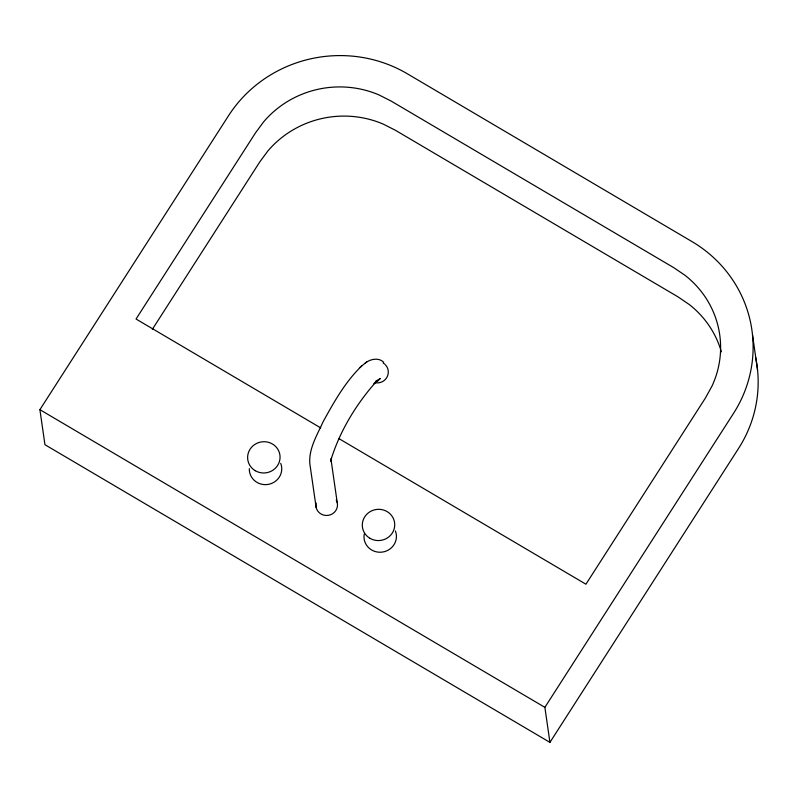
<?xml version="1.0" encoding="UTF-8"?>
<svg xmlns="http://www.w3.org/2000/svg" width="798" height="798" viewBox="0 0 798 798"><rect width="100%" height="100%" fill="white"/><g stroke="black" fill="none" stroke-linecap="round" stroke-linejoin="round"><path stroke-width="1.2" d="M331.499 457.972L331.21 461.643L330.941 458.98L337.225 502.59M331.15 459.199C340.058 430.85 355.978 404.606 375.579 382.372M39.9 409.673L228.537 115.71A129.884 124.977 -8.2 0 1 407.309 73.765L691.936 241.555A129.884 124.977 -8.2 0 1 733.512 413.394L544.874 707.347L549.932 742.379L44.947 444.705L39.9 409.673L544.874 707.347M152.328 329.355L259.719 161.994L267.759 151.111A97.346 93.665 -8.2 0 1 383.11 124.049L395.269 130.194L678.091 296.916L689.292 304.537A97.346 93.665 -8.2 0 1 721.342 351.828M549.932 742.379L738.559 448.426A129.884 124.977 -8.2 0 0 755.566 357.235M361.624 366.063C345.285 381.783 334.013 401.993 323.14 421.683C317.215 434.92 308.636 448.596 309.824 463.648L316.158 507.538M365.035 363.29C369.983 359.06 378.621 357.155 383.678 362.262M359.798 367.559L367.1 361.594M373.753 383.868L380.297 378.531L375.778 381.274L378.661 380.476L376.816 380.736M320.716 427.888L136.039 319.02L255.52 132.827L263.559 121.944A97.346 93.665 -8.2 0 1 378.9 94.882L391.06 101.027L673.881 267.739L685.083 275.37A97.346 93.665 -8.2 0 1 711.916 386.252L705.412 398.032L585.932 584.216L338.97 438.641M752.504 334.901L757.551 369.933M336.227 500.057A10.823 10.414 -8.2 0 1 328.207 515.368A10.823 10.414 -8.2 0 1 316.108 503.019M385.344 364.736A10.823 10.623 -33.9 0 1 374.501 382.531M383.16 363.02A10.823 10.623 -33.9 0 1 384.666 364.097M280.716 463.349A16.239 15.621 -8.2 0 1 268.158 484.406A16.239 15.621 -8.2 0 1 249.315 468.665M395.389 530.949A16.239 15.621 -8.2 0 1 381.783 552.156A16.239 15.621 -8.2 0 1 364.197 534.221M255.27 470.71A16.239 15.621 -8.2 0 0 280.058 457.693A16.239 15.621 -8.2 0 0 256.208 443.628A16.239 15.621 -8.2 0 0 255.27 470.71M369.943 538.301A16.239 15.621 -8.2 0 0 394.731 525.293A16.239 15.621 -8.2 0 0 370.88 511.229A16.239 15.621 -8.2 0 0 369.943 538.301"/></g></svg>
